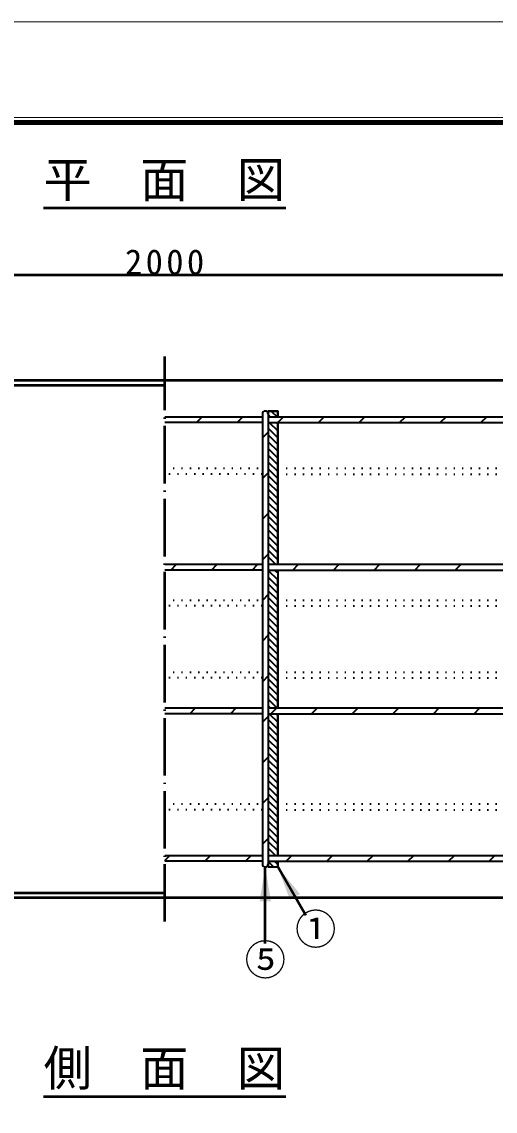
# Model space of a CAD drawing. Units: millimetres, scale not verified. Extents: x -2102 to 2102, y -1485 to 1485.
# Drawn here: x 682 to 1176, y 348 to 1485 of the extents above; entities that cross this region are included whole.
import ezdxf
from ezdxf.enums import TextEntityAlignment as Align

# ---------------------------------------------------------------- set-up
doc = ezdxf.new("R2010")
doc.units = ezdxf.units.MM
doc.header["$LTSCALE"] = 5
doc.linetypes.add('DOTTED', pattern=[1.75, 0.25, -1.5])
doc.linetypes.add('LONG_DASHED_DOTTED', pattern=[15.25, 12, -1.5, 0.25, -1.5])
doc.layers.add('0-0_V-nasSTD', color=7, linetype='Continuous', lineweight=35)
doc.layers.add('0-1_0', color=7, linetype='Continuous', lineweight=35)
doc.styles.add('ＭＳ ゴシック', font='')
doc.styles.get('ＭＳ ゴシック').set_extended_font_data('MS Gothic')

msp = doc.modelspace()

# ---------------------------------------------------------------- linework, layer by layer
at = {"layer": '0-0_V-nasSTD'}
for p, q in [((938.762, 1074.892), (940.994, 1072.66)), ((942.066, 1078.66), (948.066, 1072.66)), ((938.762, 1060.75), (948.762, 1050.75)), ((939.923, 1066.66), (948.762, 1057.821)), ((946.994, 1066.66), (948.762, 1064.892)), ((938.762, 1053.679), (948.762, 1043.679)), ((938.762, 1046.607), (948.762, 1036.607)), ((938.762, 1039.536), (948.762, 1029.536)), ((938.762, 1032.465), (948.762, 1022.465)), ((938.762, 1025.394), (948.762, 1015.394)), ((938.762, 1018.323), (948.762, 1008.323)), ((938.762, 1011.252), (948.762, 1001.252)), ((938.762, 1004.181), (948.762, 994.181)), ((938.762, 997.11), (948.762, 987.11)), ((938.762, 990.039), (948.762, 980.039)), ((938.762, 982.968), (948.762, 972.968)), ((938.762, 975.897), (948.762, 965.897)), ((938.762, 968.826), (948.762, 958.826)), ((938.762, 961.755), (948.762, 951.755)), ((938.762, 954.684), (948.762, 944.684)), ((938.762, 947.613), (948.762, 937.613)), ((938.762, 940.541), (948.762, 930.541)), ((938.762, 933.47), (948.762, 923.47)), ((938.762, 926.399), (946.502, 918.66)), ((938.762, 919.328), (939.431, 918.66)), ((938.762, 912.257), (948.762, 902.257)), ((945.431, 912.66), (948.762, 909.328)), ((938.762, 905.186), (948.762, 895.186)), ((938.762, 898.115), (948.762, 888.115)), ((938.762, 891.044), (948.762, 881.044)), ((938.762, 883.973), (948.762, 873.973)), ((938.762, 876.902), (948.762, 866.902)), ((938.762, 869.831), (948.762, 859.831)), ((938.762, 862.76), (948.762, 852.76)), ((938.762, 855.689), (948.762, 845.689)), ((938.762, 848.618), (948.762, 838.618)), ((938.762, 841.547), (948.762, 831.547)), ((938.762, 834.475), (948.762, 824.475)), ((938.762, 827.404), (948.762, 817.404)), ((938.762, 820.333), (948.762, 810.333)), ((938.762, 813.262), (948.762, 803.262)), ((938.762, 806.191), (948.762, 796.191)), ((938.762, 799.12), (948.762, 789.12)), ((938.762, 792.049), (948.762, 782.049)), ((938.762, 784.978), (948.762, 774.978)), ((938.762, 777.907), (948.01, 768.66)), ((938.762, 770.836), (940.939, 768.66)), ((939.867, 762.66), (948.762, 753.765)), ((946.939, 762.66), (948.762, 760.836)), ((938.762, 756.694), (948.762, 746.694)), ((938.762, 749.623), (948.762, 739.623)), ((938.762, 742.552), (948.762, 732.552)), ((938.762, 735.481), (948.762, 725.481)), ((938.762, 728.409), (948.762, 718.409)), ((938.762, 721.338), (948.762, 711.338)), ((938.762, 714.267), (948.762, 704.267)), ((938.762, 707.196), (948.762, 697.196)), ((938.762, 700.125), (948.762, 690.125)), ((938.762, 693.054), (948.762, 683.054)), ((938.762, 685.983), (948.762, 675.983)), ((938.762, 678.912), (948.762, 668.912)), ((938.762, 671.841), (948.762, 661.841)), ((938.762, 664.77), (948.762, 654.77)), ((938.762, 657.699), (948.762, 647.699)), ((938.762, 650.628), (948.762, 640.628)), ((938.762, 643.557), (948.762, 633.557)), ((938.762, 636.486), (948.762, 626.486)), ((938.762, 629.414), (948.762, 619.414)), ((938.762, 622.343), (946.446, 614.66)), ((938.762, 615.272), (939.375, 614.66)), ((938.762, 608.201), (944.304, 602.66)), ((945.375, 608.66), (948.762, 605.272))]:
    msp.add_line(p, q, dxfattribs=at)
at = {"layer": '0-0_V-nasSTD', "lineweight": 50}
for p, q in [((935.762, 522.71), (935.762, 602.66)), ((978.052, 551.928), (948.762, 602.66))]:
    msp.add_line(p, q, dxfattribs=at)
at = {"layer": '0-0_V-nasSTD', "lineweight": 18}
for points in [[(-2102.5, -1485), (-2102.5, 1485), (2102.5, 1485), (2102.5, -1485)], [(-2002.5, -1385), (-2002.5, 1385), (2002.5, 1385), (2002.5, -1385)]]:
    msp.add_lwpolyline(points, close=True, dxfattribs=at)
at = {"layer": '0-0_V-nasSTD', "lineweight": 100}
msp.add_lwpolyline([(-1997.5, 1380), (-1997.5, -1380), (1997.5, -1380), (1997.5, 1380)], close=True, dxfattribs=at)
at = {"layer": '0-0_V-nasSTD'}
for points in [[(948.762, 1072.66), (948.762, 1078.66), (938.762, 1078.66), (938.762, 1075.66)], [(948.762, 918.66), (948.762, 1012.836), (948.762, 1018.836), (948.762, 1066.66)], [(948.762, 806.16), (948.762, 875.16), (948.762, 881.16), (948.762, 904.024)], [(948.762, 768.66), (948.762, 800.16), (948.762, 806.16)], [(948.762, 614.66), (948.762, 662.483), (948.762, 668.483), (948.762, 762.66)], [(938.762, 605.66), (938.762, 602.66), (948.762, 602.66), (948.762, 608.66)]]:
    msp.add_lwpolyline(points, dxfattribs=at)
for points in [[(929.762, 566.66), (935.762, 602.66), (941.762, 566.66)], [(948.762, 602.66), (961.566, 568.483), (971.959, 574.483)]]:
    msp.add_solid(points, dxfattribs=at)
at = {"layer": '0-1_0', "lineweight": 50}
for p, q in [((704.359, 1290.66), (957.166, 1290.66)), ((-169.238, 1220.66), (1830.762, 1220.66)), ((1830.762, 1110.66), (-169.238, 1110.66)), ((-161.238, 1105.66), (830.762, 1105.66)), ((-169.238, 570.66), (1830.762, 570.66)), ((-161.238, 575.66), (830.762, 575.66)), ((704.359, 363.08), (957.166, 363.08))]:
    msp.add_line(p, q, dxfattribs=at)
at = {"layer": '0-1_0', "linetype": 'LONG_DASHED_DOTTED', "lineweight": 50}
msp.add_line((830.762, 545.66), (830.762, 1135.66), dxfattribs=at)
at = {"layer": '0-1_0'}
for p, q in [((830.762, 1072.66), (932.762, 1072.66)), ((863.911, 1066.66), (869.911, 1072.66)), ((906.337, 1066.66), (912.337, 1072.66)), ((932.762, 1075.66), (932.762, 605.66)), ((948.762, 1078.66), (938.762, 1078.66)), ((938.762, 1075.66), (938.762, 605.66)), ((938.762, 1072.66), (1247.762, 1072.66)), ((954.764, 1072.66), (948.764, 1066.66)), ((991.19, 1066.66), (997.19, 1072.66)), ((1033.617, 1066.66), (1039.617, 1072.66)), ((1076.043, 1066.66), (1082.043, 1072.66)), ((1118.469, 1066.66), (1124.469, 1072.66)), ((1160.896, 1066.66), (1166.896, 1072.66)), ((932.762, 1066.66), (830.762, 1066.66)), ((938.762, 1066.66), (1247.762, 1066.66)), ((948.762, 1066.66), (948.762, 918.66)), ((938.762, 1056.658), (932.762, 1050.658)), ((938.762, 1014.232), (932.762, 1008.232)), ((938.762, 971.806), (932.762, 965.806)), ((938.762, 929.379), (932.762, 923.379)), ((830.762, 918.66), (932.762, 918.66)), ((932.762, 912.66), (830.762, 912.66)), ((837.19, 912.66), (843.19, 918.66)), ((879.617, 912.66), (885.617, 918.66)), ((922.043, 912.66), (928.043, 918.66)), ((938.762, 918.66), (1247.762, 918.66)), ((938.762, 912.66), (1247.762, 912.66)), ((948.762, 912.66), (948.762, 768.66)), ((964.469, 912.66), (970.469, 918.66)), ((1006.896, 912.66), (1012.896, 918.66)), ((1049.322, 912.66), (1055.322, 918.66)), ((1091.749, 912.66), (1097.749, 918.66)), ((1134.175, 912.66), (1140.175, 918.66)), ((938.762, 886.953), (932.762, 880.953)), ((938.762, 844.526), (932.762, 838.526)), ((938.762, 802.1), (932.762, 796.1)), ((830.762, 768.66), (932.762, 768.66)), ((932.762, 762.66), (830.762, 762.66)), ((856.896, 762.66), (862.896, 768.66)), ((899.322, 762.66), (905.322, 768.66)), ((938.762, 768.66), (1247.762, 768.66)), ((938.762, 762.66), (1247.762, 762.66)), ((947.749, 768.66), (941.749, 762.66)), ((948.762, 762.66), (948.762, 614.66)), ((984.175, 762.66), (990.175, 768.66)), ((1026.602, 762.66), (1032.602, 768.66)), ((1069.028, 762.66), (1075.028, 768.66)), ((1111.454, 762.66), (1117.454, 768.66)), ((1153.881, 762.66), (1159.881, 768.66)), ((938.762, 759.674), (932.762, 753.674)), ((938.762, 717.247), (932.762, 711.247)), ((938.762, 674.821), (932.762, 668.821)), ((938.762, 632.394), (932.762, 626.394)), ((830.762, 609.247), (836.175, 614.66)), ((830.762, 614.66), (932.762, 614.66)), ((872.602, 608.66), (878.602, 614.66)), ((915.028, 608.66), (921.028, 614.66)), ((938.762, 614.66), (1247.762, 614.66)), ((957.454, 608.66), (963.454, 614.66)), ((999.881, 608.66), (1005.881, 614.66)), ((1042.307, 608.66), (1048.307, 614.66)), ((1084.734, 608.66), (1090.734, 614.66)), ((1127.16, 608.66), (1133.16, 614.66)), ((1169.586, 608.66), (1175.586, 614.66)), ((932.762, 608.66), (830.762, 608.66)), ((938.762, 608.66), (1247.762, 608.66)), ((948.762, 608.66), (948.762, 602.66)), ((938.762, 602.66), (948.762, 602.66)), ((938.762, 602.66), (948.762, 602.66))]:
    msp.add_line(p, q, dxfattribs=at)
at = {"layer": '0-1_0', "linetype": 'DOTTED'}
for p, q in [((830.762, 1018.836), (932.762, 1018.836)), ((932.762, 1012.836), (830.762, 1012.836)), ((948.762, 1018.836), (1247.762, 1018.836)), ((948.762, 1012.836), (1247.762, 1012.836)), ((830.762, 881.16), (932.762, 881.16)), ((948.762, 881.16), (1247.762, 881.16)), ((932.762, 875.16), (830.762, 875.16)), ((948.762, 875.16), (1247.762, 875.16)), ((830.762, 806.16), (932.762, 806.16)), ((932.762, 800.16), (830.762, 800.16)), ((948.762, 806.16), (1247.762, 806.16)), ((948.762, 800.16), (1247.762, 800.16)), ((830.762, 668.483), (932.762, 668.483)), ((932.762, 662.483), (830.762, 662.483)), ((948.762, 668.483), (1247.762, 668.483)), ((948.762, 662.483), (1247.762, 662.483))]:
    msp.add_line(p, q, dxfattribs=at)
at = {"layer": '0-1_0'}
msp.add_lwpolyline([(938.762, 1078.66), (948.762, 1078.66), (948.762, 1072.66)], dxfattribs=at)
for centre, start, end in [((935.762, 1075.66), 0, 180), ((935.762, 605.66), 180, 0)]:
    msp.add_arc(centre, 3, start, end, dxfattribs=at)

# ---------------------------------------------------------------- texts
at = {"layer": '0-0_V-nasSTD', "style": 'ＭＳ ゴシック'}
for s, height, p in [('平\u3000面\u3000図', 36.95, (704.359, 1290.66)), ('①', 31.67, (966.816, 512.379)), ('⑤', 31.67, (914.199, 480.36)), ('側\u3000面\u3000図', 36.95, (704.359, 363.08))]:
    msp.add_text(s, height=height, dxfattribs=at).set_placement(p, align=Align.BOTTOM_LEFT)
at = {"layer": '0-0_V-nasSTD', "insert": (789.362, 1220.66), "char_height": 26.39, "attachment_point": 7, "style": 'ＭＳ ゴシック'}
msp.add_mtext('\\T1.2;2000', dxfattribs=at)

doc.saveas('drawing.dxf')
